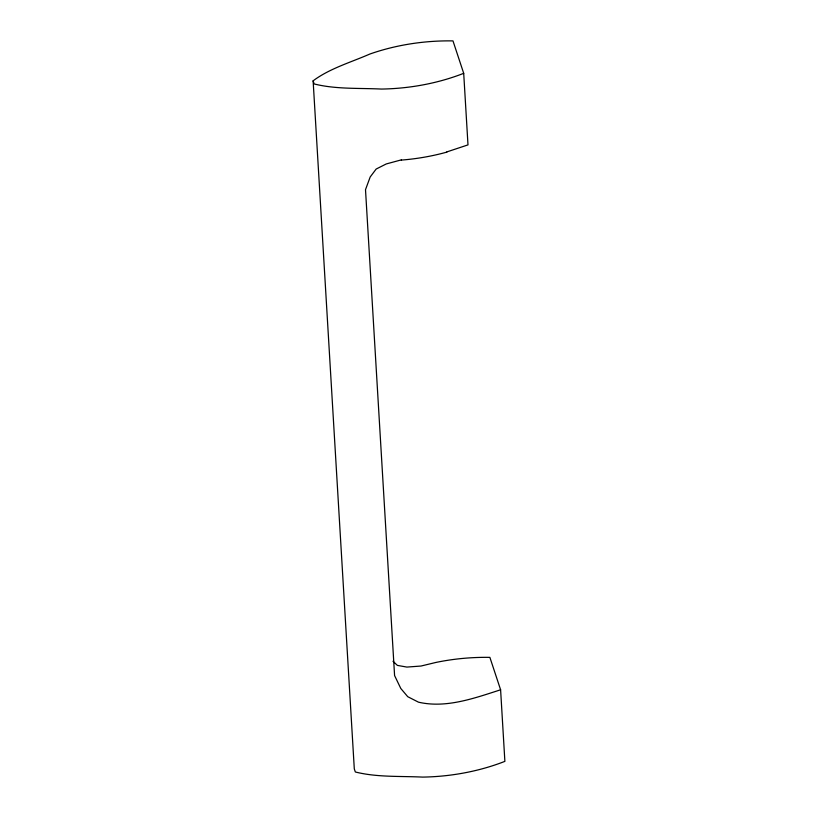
<?xml version="1.0" encoding="UTF-8"?>
<svg xmlns="http://www.w3.org/2000/svg" width="818" height="818" viewBox="0 0 818 818"><rect width="100%" height="100%" fill="white"/><g stroke="black" fill="none" stroke-linecap="round" stroke-linejoin="round"><path stroke-width="1.23" d="M392.998 661.241L397.384 665.392L406.873 667.079L421.014 666.036L435.851 662.457A162.301 106.125 -3.4 0 1 489.88 657.375L500.606 689.799L504.88 761.364A162.312 106.125 -3.4 0 1 422.548 777.1C400.247 775.996 376.975 777.437 355.329 771.977L354.296 768.859L313.12 80.818C329.674 68.436 350.84 62.362 369.797 54.06A162.312 106.125 -3.4 0 1 452.978 40.9L463.704 73.323L467.988 144.888L446.74 151.944M500.606 689.799C474.42 698.163 446.158 708.562 418.479 702.171L407.742 696.691L400.8 688.48L394.583 675.566L365.503 189.674L370.186 176.985L376.157 169.05L386.26 163.948L401.27 159.888M313.12 80.818L314.143 83.937C335.799 89.397 359.071 87.955 381.372 89.06A162.312 106.125 -3.4 0 0 463.704 73.323M446.843 152.117A162.577 106.708 -3.4 0 1 401.29 160.093"/></g></svg>
